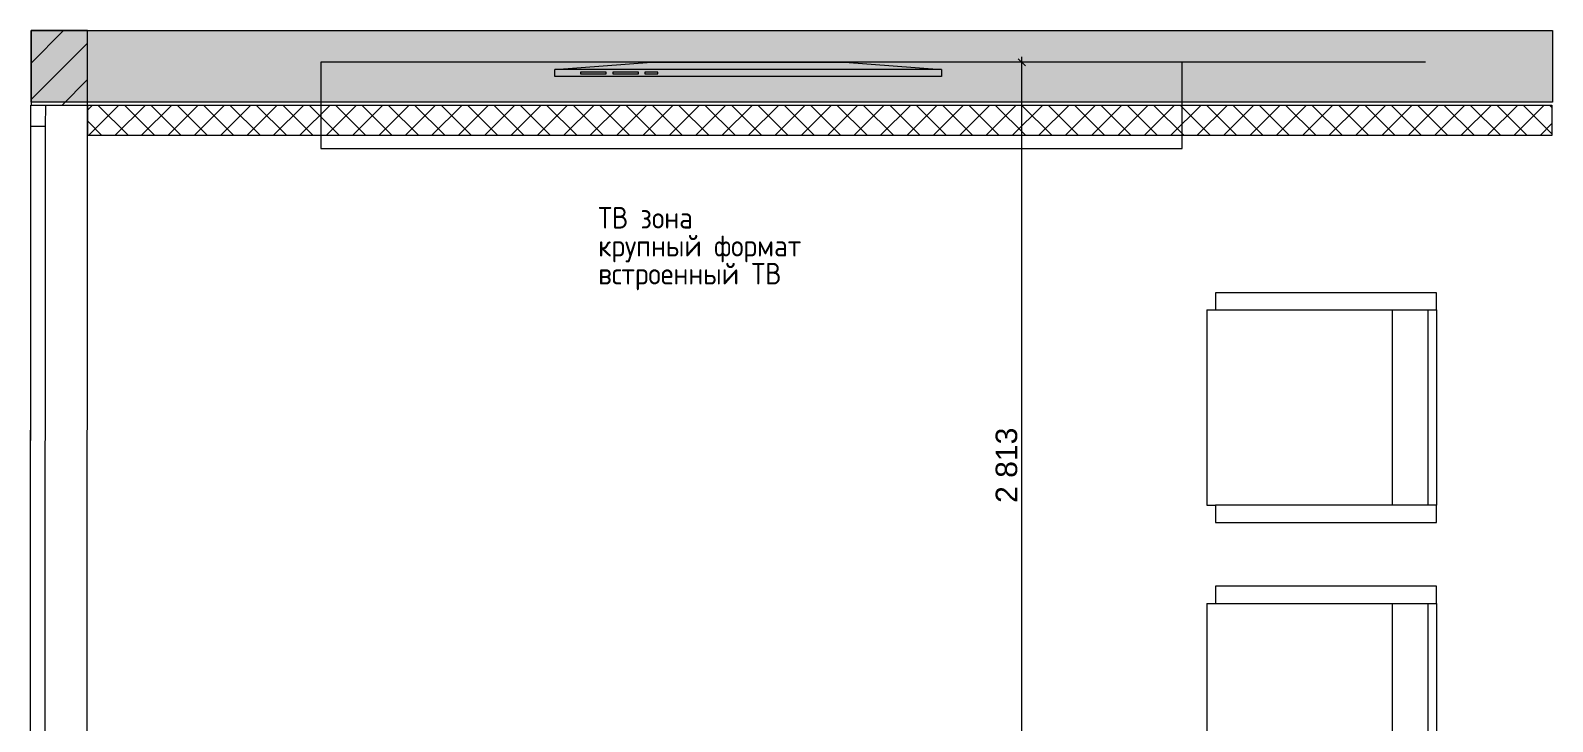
# Model space of a CAD drawing. Header units: millimetres. Extents: x 2336463 to 2579121, y 595385 to 778077.
# Drawn here: x 2423180 to 2428481, y 612705 to 615112 of the extents above; entities that cross this region are included whole.
import ezdxf

# ---------------------------------------------------------------- set-up
doc = ezdxf.new("R2010")
doc.units = ezdxf.units.MM
doc.header["$MEASUREMENT"] = 0
for name, color, linetype, lineweight in [('+возводимые стены_Ном._пера__1', 7, 'Continuous', 13), ('1 Планировка_Ном._пера__1', 7, 'Continuous', 13), ('Интерьер - Мебель_Ном._пера__1', 7, 'Continuous', 13), ('Окна ARCHICAD_Ном._пера__1', 7, 'Continuous', 13), ('сит план_Ном._пера__1', 7, 'Continuous', 13)]:
    doc.layers.add(name, color=color, linetype=linetype, lineweight=lineweight)
for name, color, linetype, lineweight, true_color in [('+возводимые стены_Ном._пера__9', 7, 'Continuous', 15, 0x3dad99), ('+размер планировка_Ном._пера__242', 7, 'Continuous', 13, 0x1b55b5), ('+размер планировка_Ном._пера__9', 7, 'Continuous', 15, 0x3dad99), ('1 Планировка размеры_Ном._пера__242', 7, 'Continuous', 13, 0x1b55b5), ('сит план_Ном._пера__87', 7, 'Continuous', 20, 0x6a6a6a)]:
    doc.layers.add(name, color=color, linetype=linetype, lineweight=lineweight, true_color=true_color)
for name, color, linetype in [('1 Планировка размеры', 7, 'Continuous'), ('Интерьер - Мебель', 7, 'Continuous'), ('сит план', 7, 'Continuous')]:
    doc.layers.add(name, color=color, linetype=linetype)
doc.styles.add('СГЕНЕРИР_СТИЛЬ_1', font='arial.ttf')
doc.styles.add('СГЕНЕРИР_СТИЛЬ_4', font='isocp.shx')
doc.dimstyles.new('СГЕНЕРИР_СТИЛЬ__2', dxfattribs={"dimtxt": 75, "dimasz": 23.75, "dimexe": 0.18, "dimexo": 300, "dimgap": 0, "dimtad": 1, "dimdec": 0, "dimzin": 0, "dimdsep": 46, "dimtxsty": 'СГЕНЕРИР_СТИЛЬ_1', "dimblk": 'ARROWHEAD_6', "dimblk1": 'ARROWHEAD_6', "dimblk2": 'ARROWHEAD_6', "dimcen": 0.09, "dimclrd": 256, "dimclre": 256, "dimclrt": 256, "dimazin": 0, "dimtfac": 1, "dimtdec": 4, "dimtmove": 0, "dimatfit": 3, "dimfxl": 0, "dimtolj": 1, "dimtzin": 0, "dimarcsym": 0})
pattern_1 = [(45, (2086872.015, 585813.69), (-63.639609, 63.639609), [])]

# ---------------------------------------------------------------- blocks, each defined once
blk = doc.blocks.new('Перекрытие_142', base_point=(2424191.6, 614701.3))
at = {"layer": 'Интерьер - Мебель_Ном._пера__1', "color": 7, "linetype": 'Continuous', "lineweight": 13, "flags": 128}
blk.add_lwpolyline([(2424191.6, 614701.3), (2427191.6, 614701.3), (2427191.6, 615001.3), (2424191.6, 615001.3)], close=True, dxfattribs=at)
blk = doc.blocks.new('Окно 25_15')
at = {"layer": 'Окна ARCHICAD_Ном._пера__1', "color": 7, "linetype": 'Continuous', "lineweight": 13}
for p, q in [((-1316.8, 0), (1316.8, 0)), ((-1316.8, 0), (-1241.8, 0)), ((-1316.8, 0), (-1316.8, -50)), ((-1316.8, 0), (-1316.8, -50)), ((-1241.8, 0), (-1241.8, -50)), ((-1241.8, 0), (1241.8, 0)), ((1241.8, -50), (1241.8, 0)), ((1241.8, 0), (1316.8, 0)), ((1316.8, 0), (1316.8, -50)), ((1316.8, 0), (1316.8, -50)), ((-1241.8, -50), (-1316.8, -50)), ((-1316.8, -50), (-1316.8, -197)), ((1241.8, -50), (-1241.8, -50)), ((1316.8, -50), (1241.8, -50)), ((1316.8, -50), (1316.8, -197)), ((-1316.8, -197), (1316.8, -197))]:
    blk.add_line(p, q, dxfattribs=at)
blk = doc.blocks.new('Стена_491', base_point=(2423181.8, 615112.3))
at = {"layer": 'сит план_Ном._пера__87', "linetype": 'Continuous', "lineweight": 20, "true_color": 0x6a6a6a}
h = blk.add_hatch(dxfattribs=at)
h.set_pattern_fill('Блоки_Бетонные_Эффективные', color=251, style=0, pattern_type=2)
h.set_pattern_definition(pattern_1)
h.paths.add_polyline_path([(2423181.8, 615112.3), (2423181.6, 614852.5), (2423378.6, 614852.3), (2423378.8, 615112.2)])
h = blk.add_hatch(dxfattribs=at)
h.set_pattern_fill('Блоки_Бетонные_Эффективные', color=251, style=0, pattern_type=2)
h.set_pattern_definition(pattern_1)
h.paths.add_polyline_path([(2423179.6, 612053.1), (2423376.6, 612053), (2423376.7, 612218.8), (2423179.7, 612219)])
at = {"layer": 'сит план_Ном._пера__1', "color": 7, "linetype": 'Continuous', "lineweight": 13}
for p, q in [((2423181.6, 614852.5), (2423231.6, 614852.4)), ((2423231.6, 614852.4), (2423378.6, 614852.3)), ((2423179.7, 612219), (2423229.7, 612218.9)), ((2423229.7, 612218.9), (2423376.7, 612218.8))]:
    blk.add_line(p, q, dxfattribs=at)
at = {"layer": 'сит план_Ном._пера__1', "color": 7, "linetype": 'Continuous', "lineweight": 13, "flags": 128}
for points in [[(2423181.8, 615112.3), (2423181.6, 614852.5)], [(2423378.8, 615112.2), (2423181.8, 615112.3)], [(2423378.6, 614852.3), (2423378.8, 615112.2)], [(2423179.7, 612219), (2423179.6, 612053.1)], [(2423376.6, 612053), (2423376.7, 612218.8)]]:
    blk.add_lwpolyline(points, dxfattribs=at)
at = {"layer": 'Окна ARCHICAD_Ном._пера__1', "color": 7, "linetype": 'Continuous', "lineweight": 13, "zscale": 1000, "rotation": 89.95976117296907}
blk.add_blockref('Окно 25_15', (2423180.6, 613535.7), dxfattribs=at)
blk = doc.blocks.new('Кресло Бамбуковое 25')
at = {"layer": '1 Планировка_Ном._пера__1', "color": 7, "linetype": 'Continuous', "lineweight": 13}
for p, q in [((60, 800), (0, 800)), ((0, 800), (0, 30)), ((60, 30), (60, 800)), ((60, 800), (740, 800)), ((800, 800), (740, 800)), ((740, 800), (740, 30)), ((800, 30), (800, 800)), ((60, 770), (740, 770)), ((60, 644.9), (740, 644.9)), ((0, 30), (60, 30)), ((60, 0), (60, 30)), ((60, 0), (740, 0)), ((740, 30), (800, 30)), ((740, 0), (740, 30))]:
    blk.add_line(p, q, dxfattribs=at)
blk = doc.blocks.new('Плоская Панель ТВ 25')
at = {"layer": '1 Планировка_Ном._пера__1', "color": 7, "linetype": 'Continuous', "lineweight": 13}
for p, q in [((0, 25), (1347.4, 25)), ((988.1, 10), (988.1, 16.2)), ((988.1, 16.2), (1033, 16.2)), ((1033, 10), (988.1, 10)), ((1033, 16.2), (1033, 10)), ((1055.4, 10), (1055.4, 16.2)), ((1055.4, 16.2), (1145.3, 16.2)), ((1145.3, 10), (1055.4, 10)), ((1145.3, 16.2), (1145.3, 10)), ((1167.7, 10), (1167.7, 16.2)), ((1167.7, 16.2), (1257.5, 16.2)), ((1257.5, 10), (1167.7, 10)), ((1257.5, 16.2), (1257.5, 10))]:
    blk.add_line(p, q, dxfattribs=at)
at = {"layer": '1 Планировка_Ном._пера__1', "color": 7, "linetype": 'Continuous', "lineweight": 13, "flags": 128}
blk.add_lwpolyline([(0, 0), (1347.4, 0), (1347.4, 25), (1010.5, 50), (336.8, 50), (0, 25)], close=True, dxfattribs=at)
blk = doc.blocks.new('*D3236', base_point=(2086872, 585813.7))
at = {"layer": '1 Планировка размеры_Ном._пера__242', "color": 152, "linetype": 'Continuous', "lineweight": 13, "true_color": 0x1b55b5}
for p, q in [((2428039.2, 615001.3), (2426609.1, 615001.3)), ((2426645, 614988.8), (2426620, 615013.8)), ((2426632.5, 615001.3), (2426632.5, 615020)), ((2426632.5, 612187.9), (2426632.5, 615001.3)), ((2426656, 612187.9), (2426609.1, 612187.9)), ((2426620, 612200.4), (2426645, 612175.4))]:
    blk.add_line(p, q, dxfattribs=at)
at = {"layer": '1 Планировка размеры_Ном._пера__242', "color": 152, "lineweight": 13, "true_color": 0x1b55b5, "insert": (2426617.5, 613466.4), "char_height": 75, "attachment_point": 7, "rotation": 90, "style": 'СГЕНЕРИР_СТИЛЬ_1'}
blk.add_mtext('\\A1;{\\pql;\\fArial|b0|i0|c204|p38;2\xa0813}', dxfattribs=at)
blk = doc.blocks.new('ARROWHEAD_6')
at = {"color": 0, "linetype": 'Continuous', "lineweight": 0}
for p, q in [((0, 0), (-1, 0)), ((-0.5, -0.5), (0.5, 0.5))]:
    blk.add_line(p, q, dxfattribs=at)

msp = doc.modelspace()

# ---------------------------------------------------------------- hatches: boundary and pattern name
at = {"layer": '+возводимые стены_Ном._пера__9', "linetype": 'Continuous', "lineweight": 15, "true_color": 0x3dad99}
h = msp.add_hatch(dxfattribs=at)
h.set_pattern_fill('Блоки_Бетонные', color=135, style=0, pattern_type=2)
h.set_pattern_definition([(45, (2086872.015, 585813.686), (-45.961939, 45.961939), []), (135, (2086872.015, 585813.686), (45.961939, 45.961939), [])])
h.paths.add_polyline_path([(2423379.2, 614852.3), (2428479.2, 614852.3), (2428479.2, 614746.3), (2423379.2, 614746.3)])
at = {"layer": '+размер планировка_Ном._пера__9', "linetype": 'Continuous', "lineweight": 0, "true_color": 0x1e564c}
msp.add_hatch(color=139, dxfattribs=at).paths.add_polyline_path([(2423379.2, 615107.3), (2428339.2, 615107.3), (2428339.2, 615001.3), (2423379.2, 615001.3)])
at = {"layer": 'сит план_Ном._пера__1', "linetype": 'Continuous', "lineweight": 13}
h = msp.add_hatch(dxfattribs=at)
h.set_pattern_fill('AR_CONC', style=0, pattern_type=2)
h.set_pattern_definition([(50, (2086872.01, 585813.69), (-182.18467, 15.939086), [19.05, -209.55]), (355, (2086872.01, 585813.69), (-35.24342, 191.05685), [15.24, -167.64058]), (100.451445, (2086887.2, 585812.36), (146.94125, 175.11775), [16.19001, -178.09024]), (46.1842, (2086872.01, 585864.49), (-271.07904, 42.04233), [28.575, -314.325]), (96.63556, (2086894.6, 585860.98), (237.40413, 247.42612), [24.28502, -267.1356]), (351.18415, (2086872.01, 585864.49), (237.40413, 247.42612), [22.85997, -251.45973]), (21, (2086897.41, 585851.79), (-151.61439, 102.2652), [19.05, -209.55]), (326, (2086897.41, 585851.79), (61.80203, 184.18797), [15.24, -167.64]), (71.451445, (2086910.05, 585843.26), (213.41642, 81.92277), [16.19001, -178.08994]), (37.5, (2086872.015, 585813.686), (3.088603, 84.555039), [0, -165.608, 0, -170.18, 0, -168.275]), (7.5, (2086872.015, 585813.69), (66.819663, 100.180575), [0, -97.028, 0, -161.798, 0, -64.135]), (327.5, (2086815.37, 585813.686), (-135.590595, 5.728744), [0, -63.5, 0, -198.12, 0, -262.89]), (317.5, (2086789.97, 585813.69), (148.12918, 25.42649), [0, -82.55, 0, -131.572, 0, -186.69])])
h.paths.add_polyline_path([(2423181.8, 615112.3), (2428481.2, 615112.3), (2428481.2, 614862.3), (2423181.8, 614862.3)])

# ---------------------------------------------------------------- linework, layer by layer
at = {"layer": '+возводимые стены_Ном._пера__1', "color": 7, "linetype": 'Continuous', "lineweight": 13, "flags": 128}
msp.add_lwpolyline([(2423379.2, 614852.3), (2428479.2, 614852.3), (2428479.2, 614746.3), (2423379.2, 614746.3)], close=True, dxfattribs=at)
at = {"layer": 'сит план_Ном._пера__1', "color": 7, "linetype": 'Continuous', "lineweight": 13, "flags": 128}
msp.add_lwpolyline([(2423181.8, 615112.3), (2428481.2, 615112.3), (2428481.2, 614862.3), (2423181.8, 614862.3)], close=True, dxfattribs=at)

# ---------------------------------------------------------------- block references
at = {"layer": '1 Планировка_Ном._пера__1', "color": 7, "linetype": 'Continuous', "lineweight": 13, "xscale": -1, "zscale": 1000}
msp.add_blockref('Плоская Панель ТВ 25', (2426353.1, 614951.3), dxfattribs=at)
at = {"layer": '1 Планировка_Ном._пера__1', "color": 7, "linetype": 'Continuous', "lineweight": 13, "zscale": 1000, "rotation": 270}
for p in [(2427277.2, 614198.6), (2427277.2, 613176.2)]:
    msp.add_blockref('Кресло Бамбуковое 25', p, dxfattribs=at)
at = {"layer": 'Интерьер - Мебель', "color": 7, "linetype": 'Continuous', "lineweight": 13}
msp.add_blockref('Перекрытие_142', (2424191.6, 614701.3), dxfattribs=at)
at = {"layer": 'сит план', "color": 7, "lineweight": 13}
msp.add_blockref('Стена_491', (2423181.8, 615112.3), dxfattribs=at)

# ---------------------------------------------------------------- texts
at = {"layer": '+размер планировка_Ном._пера__242', "color": 152, "linetype": 'Continuous', "lineweight": 13, "true_color": 0x1b55b5, "insert": (2425157.2, 614497.3), "char_height": 75, "attachment_point": 1, "line_spacing_factor": 0.779481, "style": 'СГЕНЕРИР_СТИЛЬ_4'}
msp.add_mtext('\\A1;{\\pql;\\Fisocp.shx;ТВ зона\\P\\pql;\\Fisocp.shx;крупный формат\\P\\pql;\\Fisocp.shx;встроенный ТВ}', dxfattribs=at)

# ---------------------------------------------------------------- dimensions: what is measured, and where the dimension line sits
at = {"layer": '1 Планировка размеры', "color": 152, "linetype": 'Continuous', "lineweight": 13, "true_color": 0x1b55b5}
dim = msp.add_linear_dim(base=(2426632.5, 615001.3), p1=(2426632.5, 612187.9), p2=(2428339.2, 615001.3), angle=90, dimstyle='СГЕНЕРИР_СТИЛЬ__2', dxfattribs=at)
dim.commit()
dim.dimension.update_dxf_attribs({"geometry": '*D3236', "text_midpoint": (2426580, 613595.2), "dimtype": 160, "text_rotation": 90})

doc.saveas('drawing.dxf')
